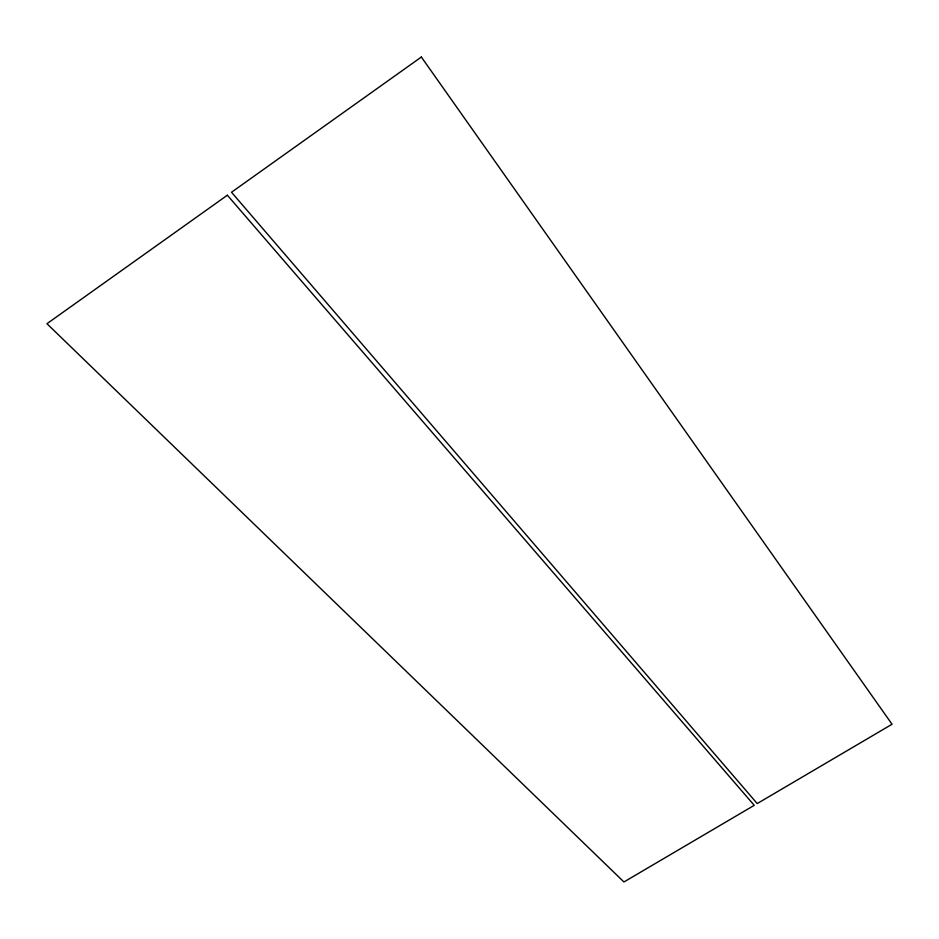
<?xml version="1.0" encoding="UTF-8"?>
<svg xmlns="http://www.w3.org/2000/svg" width="939" height="939" viewBox="0 0 939 939"><rect width="100%" height="100%" fill="white"/><g stroke="black" fill="none" stroke-linecap="round" stroke-linejoin="round"><path stroke-width="1.41" d="M227.355 195.218L46.95 323.709L623.942 881.967L754.24 805.322L227.355 195.218M421.353 57.033L231.51 192.249L757.221 803.561L892.05 724.251L421.353 57.033"/></g></svg>
